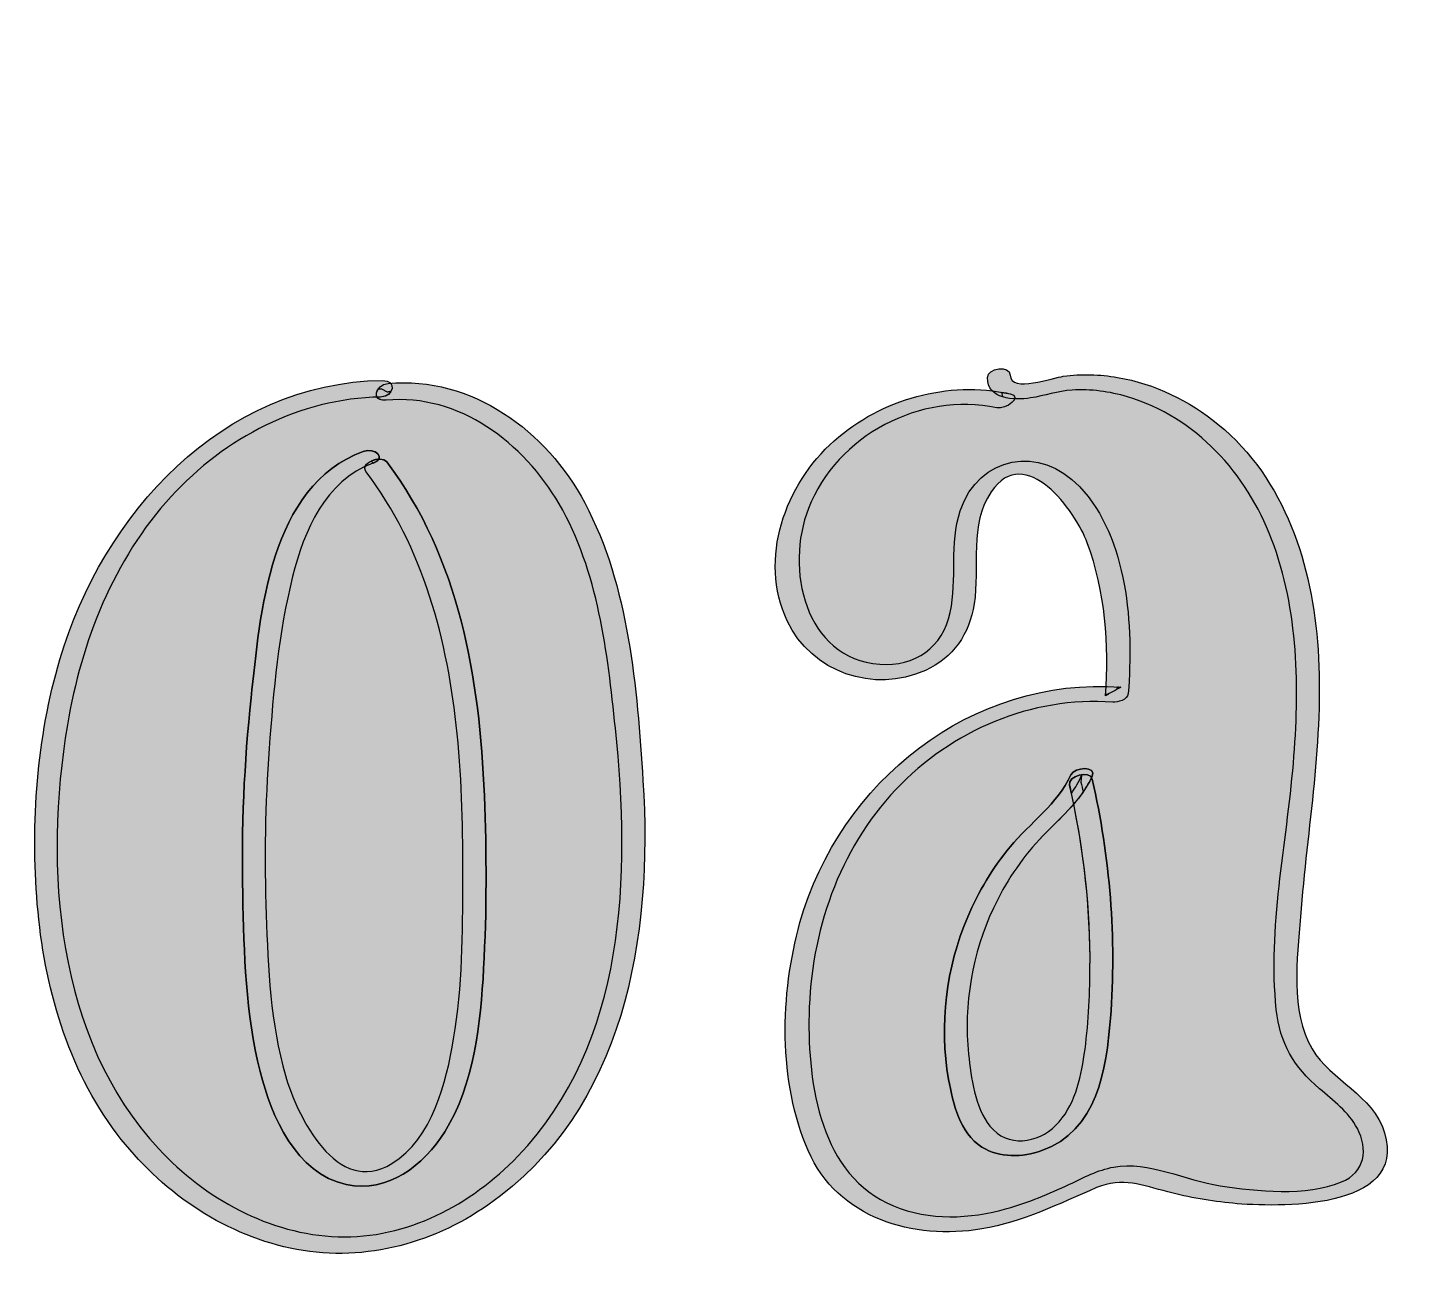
# Model space of a CAD drawing. Header units: millimetres. Extents: x -36 to 627, y -167 to 363.
# Drawn here: x 366.7 to 419.5, y 71 to 118.6 of the extents above; entities that cross this region are included whole.
import ezdxf

# ---------------------------------------------------------------- set-up
doc = ezdxf.new("R2010")
doc.units = ezdxf.units.MM
doc.header["$MEASUREMENT"] = 0
doc.layers.add('layer 1', color=7, linetype='Continuous')

msp = doc.modelspace()

# ---------------------------------------------------------------- hatches: boundary and pattern name
at = {"layer": 'layer 1', "true_color": 0x2b2a29}
h = msp.add_hatch(color=250, dxfattribs=at)
edge = h.paths.add_edge_path()
edge.add_spline(control_points=[(403.956, 104.6795), (401.5902, 105.1838), (399.094, 104.4985), (397.2826, 102.8972), (395.4192, 101.2503), (394.4013, 98.427), (395.5014, 96.0658), (396.4092, 94.1183), (398.7893, 93.3046), (400.7404, 94.1893), (401.7913, 94.6657), (402.4145, 95.5794), (402.5919, 96.7103), (402.8103, 98.1016), (402.3913, 99.7223), (403.2381, 100.9645), (404.5312, 102.861), (406.4325, 100.2407), (406.8829, 99.0294), (407.5604, 97.205), (407.7202, 95.1568), (407.5704, 93.2313), (407.7664, 93.3396), (407.9623, 93.4485), (408.1581, 93.5567), (402.5002, 93.9762), (397.488, 89.9723), (395.985, 84.627), (395.2268, 81.9333), (395.1553, 78.5886), (396.2938, 75.9819), (397.4194, 73.4058), (400.2794, 72.5721), (402.8837, 73.0146), (404.4449, 73.2804), (405.7982, 73.9616), (407.2368, 74.5782), (408.2114, 74.9954), (408.9725, 74.6658), (409.9311, 74.4167), (410.7407, 74.206), (411.5715, 74.0604), (412.4047, 73.984), (414.0415, 73.8342), (419.0496, 73.6828), (418.1555, 76.6618), (417.7234, 78.1022), (416.1333, 78.6146), (415.4067, 79.8425), (414.5634, 81.268), (414.8474, 83.2754), (414.9665, 84.8442), (415.2221, 88.2202), (415.8612, 91.5808), (415.6351, 94.9787), (415.4233, 98.1643), (414.393, 101.4355), (411.8478, 103.5214), (410.7512, 104.4204), (409.4346, 105.0642), (408.0333, 105.3034), (407.3539, 105.4193), (406.6562, 105.4401), (405.9727, 105.3453), (405.6212, 105.2968), (403.9596, 104.7057), (403.9584, 105.382), (403.9577, 105.7962), (403.0938, 105.6447), (403.0943, 105.3003), (403.0955, 104.4606), (404.0951, 104.4276), (404.7307, 104.524), (405.2626, 104.6044), (405.7608, 104.7879), (406.3035, 104.8216), (407.0137, 104.8654), (407.7249, 104.7684), (408.4067, 104.566), (411.0092, 103.7937), (412.926, 101.6539), (413.8728, 99.1691), (414.9031, 96.4659), (414.9338, 93.5141), (414.6978, 90.6678), (414.4438, 87.6041), (413.7248, 84.4109), (414.0516, 81.3308), (414.1858, 80.0621), (414.7184, 79.1461), (415.6831, 78.3288), (416.2185, 77.8756), (416.789, 77.4554), (417.124, 76.8233), (417.5424, 76.0339), (417.4157, 75.1588), (416.521, 74.7924), (415.177, 74.242), (413.3172, 74.4403), (411.9164, 74.6492), (410.6206, 74.8421), (409.2019, 75.6024), (407.8818, 75.3594), (407.2841, 75.2498), (406.7468, 74.9605), (406.2018, 74.7042), (405.4342, 74.3439), (404.6502, 74.0142), (403.8322, 73.7841), (402.4168, 73.3857), (400.9054, 73.3154), (399.5266, 73.8869), (396.7606, 75.0333), (396.2772, 78.4803), (396.3287, 81.139), (396.3897, 84.2547), (397.4524, 87.3906), (399.6195, 89.6747), (401.7363, 91.9046), (404.7602, 93.2158), (407.8469, 92.9869), (408.0297, 92.9738), (408.4162, 93.0721), (408.435, 93.313), (408.6328, 95.8575), (408.4399, 99.1998), (406.587, 101.1639), (405.1029, 102.7374), (402.7595, 102.3558), (402.06, 100.239), (401.6469, 98.9874), (401.9559, 97.6636), (401.6854, 96.3924), (401.4043, 95.0711), (400.3445, 94.3224), (399.0113, 94.4248), (396.1423, 94.645), (395.421, 98.0719), (396.305, 100.3319), (397.3915, 103.1096), (400.5491, 104.7636), (403.4495, 104.1453), (403.7802, 104.0748), (404.4631, 104.5713), (403.956, 104.6795)], knot_values=[0, 0, 0, 0, 0.0208333, 0.0208333, 0.0208333, 0.0416667, 0.0416667, 0.0416667, 0.0625, 0.0625, 0.0625, 0.0833333, 0.0833333, 0.0833333, 0.1041667, 0.1041667, 0.1041667, 0.125, 0.125, 0.125, 0.1458333, 0.1458333, 0.1458333, 0.1666667, 0.1666667, 0.1666667, 0.1875, 0.1875, 0.1875, 0.2083333, 0.2083333, 0.2083333, 0.2291667, 0.2291667, 0.2291667, 0.25, 0.25, 0.25, 0.2708333, 0.2708333, 0.2708333, 0.2916667, 0.2916667, 0.2916667, 0.3125, 0.3125, 0.3125, 0.3333333, 0.3333333, 0.3333333, 0.3541667, 0.3541667, 0.3541667, 0.375, 0.375, 0.375, 0.3958333, 0.3958333, 0.3958333, 0.4166667, 0.4166667, 0.4166667, 0.4375, 0.4375, 0.4375, 0.4583333, 0.4583333, 0.4583333, 0.4791667, 0.4791667, 0.4791667, 0.5, 0.5, 0.5, 0.5208333, 0.5208333, 0.5208333, 0.5416667, 0.5416667, 0.5416667, 0.5625, 0.5625, 0.5625, 0.5833333, 0.5833333, 0.5833333, 0.6041667, 0.6041667, 0.6041667, 0.625, 0.625, 0.625, 0.6458333, 0.6458333, 0.6458333, 0.6666667, 0.6666667, 0.6666667, 0.6875, 0.6875, 0.6875, 0.7083333, 0.7083333, 0.7083333, 0.7291667, 0.7291667, 0.7291667, 0.75, 0.75, 0.75, 0.7708333, 0.7708333, 0.7708333, 0.7916667, 0.7916667, 0.7916667, 0.8125, 0.8125, 0.8125, 0.8333333, 0.8333333, 0.8333333, 0.8541667, 0.8541667, 0.8541667, 0.875, 0.875, 0.875, 0.8958333, 0.8958333, 0.8958333, 0.9166667, 0.9166667, 0.9166667, 0.9375, 0.9375, 0.9375, 0.9583333, 0.9583333, 0.9583333, 0.9791667, 0.9791667, 0.9791667, 1, 1, 1, 1], degree=3, periodic=1)
h = msp.add_hatch(color=250, dxfattribs=at)
edge = h.paths.add_edge_path()
edge.add_spline(control_points=[(380.1472, 105.1898), (374.0609, 105.0992), (369.5368, 100.1214), (367.9135, 94.6049), (367.0342, 91.6164), (366.7999, 88.4203), (367.0578, 85.3229), (367.3147, 82.2411), (368.1923, 79.0971), (370.0883, 76.6057), (371.7037, 74.4836), (374.0258, 72.8444), (376.6527, 72.2811), (379.2791, 71.7176), (381.9633, 72.4), (384.148, 73.9185), (389.3562, 77.5384), (390.409, 84.1086), (390.0285, 90.0169), (389.8024, 93.5367), (389.5053, 97.3791), (387.8207, 100.5463), (386.376, 103.2624), (383.5421, 105.3691), (380.359, 105.0714), (379.8773, 105.0259), (379.7003, 104.3826), (380.2844, 104.4371), (383.0622, 104.6975), (385.5157, 102.8092), (386.8506, 100.5037), (388.3301, 97.9484), (388.6852, 94.8859), (388.9835, 92.0017), (389.5634, 86.4007), (389.4208, 80.0848), (385.2807, 75.7719), (383.5066, 73.9238), (381.0756, 72.629), (378.4647, 72.7154), (375.8604, 72.8018), (373.414, 74.1717), (371.6629, 76.0483), (367.7585, 80.2332), (367.2887, 86.7444), (368.2, 92.1342), (368.7331, 95.2895), (369.9444, 98.4028), (372.134, 100.7847), (374.1845, 103.015), (377.0113, 104.5104), (380.0725, 104.5561), (380.5637, 104.5631), (380.7301, 105.1987), (380.1472, 105.1898)], knot_values=[0, 0, 0, 0, 0.0555556, 0.0555556, 0.0555556, 0.1111111, 0.1111111, 0.1111111, 0.1666667, 0.1666667, 0.1666667, 0.2222222, 0.2222222, 0.2222222, 0.2777778, 0.2777778, 0.2777778, 0.3333333, 0.3333333, 0.3333333, 0.3888889, 0.3888889, 0.3888889, 0.4444444, 0.4444444, 0.4444444, 0.5, 0.5, 0.5, 0.5555556, 0.5555556, 0.5555556, 0.6111111, 0.6111111, 0.6111111, 0.6666667, 0.6666667, 0.6666667, 0.7222222, 0.7222222, 0.7222222, 0.7777778, 0.7777778, 0.7777778, 0.8333333, 0.8333333, 0.8333333, 0.8888889, 0.8888889, 0.8888889, 0.9444444, 0.9444444, 0.9444444, 1, 1, 1, 1], degree=3, periodic=1)
h = msp.add_hatch(color=250, dxfattribs=at)
edge = h.paths.add_edge_path()
edge.add_spline(control_points=[(380.1099, 104.8728), (380.1099, 104.8728), (379.9933, 104.8714), (379.9933, 104.8714), (379.8444, 104.6716), (379.897, 104.4011), (380.2844, 104.4371), (383.0622, 104.6975), (385.5157, 102.8092), (386.8506, 100.5037), (388.3301, 97.9484), (388.6852, 94.8859), (388.9835, 92.0017), (389.5634, 86.4007), (389.4208, 80.0848), (385.2807, 75.7719), (383.5066, 73.9238), (381.0756, 72.629), (378.4647, 72.7154), (375.8604, 72.8018), (373.414, 74.1717), (371.6629, 76.0483), (367.7585, 80.2332), (367.2887, 86.7444), (368.2, 92.1342), (368.7331, 95.2895), (369.9444, 98.4028), (372.134, 100.7847), (374.1845, 103.015), (377.0113, 104.5104), (380.0725, 104.5561), (380.2606, 104.5587), (380.4008, 104.6539), (380.4699, 104.7693), (380.4204, 104.7649), (380.3713, 104.7602), (380.3218, 104.7545), (380.3218, 104.7545), (380.1099, 104.8728), (380.1099, 104.8728)], knot_values=[0, 0, 0, 0, 0.0769231, 0.0769231, 0.0769231, 0.1538462, 0.1538462, 0.1538462, 0.2307692, 0.2307692, 0.2307692, 0.3076923, 0.3076923, 0.3076923, 0.3846154, 0.3846154, 0.3846154, 0.4615385, 0.4615385, 0.4615385, 0.5384615, 0.5384615, 0.5384615, 0.6153846, 0.6153846, 0.6153846, 0.6923077, 0.6923077, 0.6923077, 0.7692308, 0.7692308, 0.7692308, 0.8461538, 0.8461538, 0.8461538, 0.9230769, 0.9230769, 0.9230769, 1, 1, 1, 1], degree=3, periodic=1)
h = msp.add_hatch(color=250, dxfattribs=at)
edge = h.paths.add_edge_path()
edge.add_spline(control_points=[(403.6405, 104.7394), (403.6405, 104.7394), (403.6744, 104.5611), (403.6744, 104.5611), (404.004, 104.4599), (404.4128, 104.4757), (404.7307, 104.524), (405.2626, 104.6044), (405.7608, 104.7879), (406.3035, 104.8216), (407.0137, 104.8654), (407.7249, 104.7684), (408.4067, 104.566), (411.0092, 103.7937), (412.926, 101.6539), (413.8728, 99.1691), (414.9031, 96.4659), (414.9338, 93.5141), (414.6978, 90.6678), (414.4438, 87.6041), (413.7248, 84.4109), (414.0516, 81.3308), (414.1858, 80.0621), (414.7184, 79.1461), (415.6831, 78.3288), (416.2185, 77.8756), (416.789, 77.4554), (417.124, 76.8233), (417.5424, 76.0339), (417.4157, 75.1588), (416.521, 74.7924), (415.177, 74.242), (413.3172, 74.4403), (411.9164, 74.6492), (410.6206, 74.8421), (409.2019, 75.6024), (407.8818, 75.3594), (407.2841, 75.2498), (406.7468, 74.9605), (406.2018, 74.7042), (405.4342, 74.3439), (404.6502, 74.0142), (403.8322, 73.7841), (402.4168, 73.3857), (400.9054, 73.3154), (399.5266, 73.8869), (396.7606, 75.0333), (396.2772, 78.4803), (396.3287, 81.139), (396.3897, 84.2547), (397.4524, 87.3906), (399.6195, 89.6747), (401.7363, 91.9046), (404.7602, 93.2158), (407.8469, 92.9869), (408.0297, 92.9738), (408.4162, 93.0721), (408.435, 93.313), (408.6328, 95.8575), (408.4399, 99.1998), (406.587, 101.1639), (405.1029, 102.7374), (402.7595, 102.3558), (402.06, 100.239), (401.6469, 98.9874), (401.9559, 97.6636), (401.6854, 96.3924), (401.4043, 95.0711), (400.3445, 94.3224), (399.0113, 94.4248), (396.1423, 94.645), (395.421, 98.0719), (396.305, 100.3319), (397.3915, 103.1096), (400.5491, 104.7636), (403.4495, 104.1453), (403.7802, 104.0748), (404.4631, 104.5713), (403.956, 104.6795), (403.851, 104.7018), (403.7459, 104.7218), (403.6405, 104.7394)], knot_values=[0, 0, 0, 0, 0.037037, 0.037037, 0.037037, 0.0740741, 0.0740741, 0.0740741, 0.1111111, 0.1111111, 0.1111111, 0.1481481, 0.1481481, 0.1481481, 0.1851852, 0.1851852, 0.1851852, 0.2222222, 0.2222222, 0.2222222, 0.2592593, 0.2592593, 0.2592593, 0.2962963, 0.2962963, 0.2962963, 0.3333333, 0.3333333, 0.3333333, 0.3703704, 0.3703704, 0.3703704, 0.4074074, 0.4074074, 0.4074074, 0.4444444, 0.4444444, 0.4444444, 0.4814815, 0.4814815, 0.4814815, 0.5185185, 0.5185185, 0.5185185, 0.5555556, 0.5555556, 0.5555556, 0.5925926, 0.5925926, 0.5925926, 0.6296296, 0.6296296, 0.6296296, 0.6666667, 0.6666667, 0.6666667, 0.7037037, 0.7037037, 0.7037037, 0.7407407, 0.7407407, 0.7407407, 0.7777778, 0.7777778, 0.7777778, 0.8148148, 0.8148148, 0.8148148, 0.8518519, 0.8518519, 0.8518519, 0.8888889, 0.8888889, 0.8888889, 0.9259259, 0.9259259, 0.9259259, 0.962963, 0.962963, 0.962963, 1, 1, 1, 1], degree=3, periodic=1)
h = msp.add_hatch(color=250, dxfattribs=at)
edge = h.paths.add_edge_path()
edge.add_spline(control_points=[(379.4217, 102.4936), (375.8485, 101.1805), (375.5125, 96.3404), (375.1675, 93.1521), (374.9006, 90.6797), (374.7934, 88.19), (374.8484, 85.704), (374.8976, 83.4737), (374.9586, 81.1516), (375.5083, 78.9792), (375.9356, 77.2915), (376.8718, 75.099), (378.7772, 74.6971), (380.3548, 74.3652), (381.7136, 75.4198), (382.5083, 76.6908), (383.6327, 78.4903), (383.8706, 80.8208), (383.9853, 82.8901), (384.1054, 85.0619), (384.1019, 87.258), (384.0143, 89.431), (383.8345, 93.8853), (383.0693, 98.4602), (380.3094, 102.0954), (380.0975, 102.374), (379.2749, 102.057), (379.52, 101.7344), (381.7053, 98.8554), (382.6273, 95.3309), (382.9824, 91.7838), (383.1669, 89.9435), (383.206, 88.0919), (383.1989, 86.2432), (383.1907, 84.2364), (383.1847, 82.2084), (382.848, 80.2243), (382.5657, 78.5615), (382.0556, 76.4501), (380.507, 75.4919), (378.4162, 74.1994), (376.9144, 77.2926), (376.4663, 78.8342), (375.8983, 80.7906), (375.8131, 82.902), (375.738, 84.9259), (375.6598, 87.0284), (375.6982, 89.1351), (375.851, 91.2336), (376.0089, 93.4029), (376.2125, 95.6327), (376.7392, 97.7483), (377.1742, 99.4945), (377.9742, 101.3823), (379.7857, 102.0481), (380.3407, 102.2516), (379.8454, 102.6493), (379.4217, 102.4936)], knot_values=[0, 0, 0, 0, 0.0526316, 0.0526316, 0.0526316, 0.1052632, 0.1052632, 0.1052632, 0.1578947, 0.1578947, 0.1578947, 0.2105263, 0.2105263, 0.2105263, 0.2631579, 0.2631579, 0.2631579, 0.3157895, 0.3157895, 0.3157895, 0.3684211, 0.3684211, 0.3684211, 0.4210526, 0.4210526, 0.4210526, 0.4736842, 0.4736842, 0.4736842, 0.5263158, 0.5263158, 0.5263158, 0.5789474, 0.5789474, 0.5789474, 0.6315789, 0.6315789, 0.6315789, 0.6842105, 0.6842105, 0.6842105, 0.7368421, 0.7368421, 0.7368421, 0.7894737, 0.7894737, 0.7894737, 0.8421053, 0.8421053, 0.8421053, 0.8947368, 0.8947368, 0.8947368, 0.9473684, 0.9473684, 0.9473684, 1, 1, 1, 1], degree=3, periodic=1)
h = msp.add_hatch(color=250, dxfattribs=at)
edge = h.paths.add_edge_path()
edge.add_spline(control_points=[(379.7952, 102.0518), (379.7952, 102.0518), (379.7248, 102.1323), (379.7248, 102.1323), (379.9288, 102.2244), (380.2002, 102.239), (380.3094, 102.0954), (383.0693, 98.4602), (383.8345, 93.8853), (384.0143, 89.431), (384.1019, 87.258), (384.1054, 85.0619), (383.9853, 82.8901), (383.8706, 80.8208), (383.6327, 78.4903), (382.5083, 76.6908), (381.7136, 75.4198), (380.3548, 74.3652), (378.7772, 74.6971), (376.8718, 75.099), (375.9356, 77.2915), (375.5083, 78.9792), (374.9586, 81.1516), (374.8976, 83.4737), (374.8484, 85.704), (374.7934, 88.19), (374.9006, 90.6797), (375.1675, 93.1521), (375.5125, 96.3404), (375.8485, 101.1805), (379.4217, 102.4936), (379.8429, 102.6483), (380.3347, 102.2563), (379.7952, 102.0518)], knot_values=[0, 0, 0, 0, 0.0909091, 0.0909091, 0.0909091, 0.1818182, 0.1818182, 0.1818182, 0.2727273, 0.2727273, 0.2727273, 0.3636364, 0.3636364, 0.3636364, 0.4545455, 0.4545455, 0.4545455, 0.5454545, 0.5454545, 0.5454545, 0.6363636, 0.6363636, 0.6363636, 0.7272727, 0.7272727, 0.7272727, 0.8181818, 0.8181818, 0.8181818, 0.9090909, 0.9090909, 0.9090909, 1, 1, 1, 1], degree=3, periodic=1)
at = {"layer": 'layer 1', "true_color": 0xfefefe}
h = msp.add_hatch(color=7, dxfattribs=at)
edge = h.paths.add_edge_path()
edge.add_spline(control_points=[(379.7952, 102.0518), (379.7952, 102.0518), (379.7248, 102.1323), (379.7248, 102.1323), (379.5332, 102.0458), (379.4012, 101.8908), (379.52, 101.7344), (381.7053, 98.8554), (382.6273, 95.3309), (382.9824, 91.7838), (383.1669, 89.9435), (383.206, 88.0919), (383.1989, 86.2432), (383.1907, 84.2364), (383.1847, 82.2084), (382.848, 80.2243), (382.5657, 78.5615), (382.0556, 76.4501), (380.507, 75.4919), (378.4162, 74.1994), (376.9144, 77.2926), (376.4663, 78.8342), (375.8983, 80.7906), (375.8131, 82.902), (375.738, 84.9259), (375.6598, 87.0284), (375.6982, 89.1351), (375.851, 91.2336), (376.0089, 93.4029), (376.2125, 95.6327), (376.7392, 97.7483), (377.1742, 99.4945), (377.9742, 101.3823), (379.7857, 102.0481), (379.7857, 102.0481), (379.7952, 102.0518), (379.7952, 102.0518)], knot_values=[0, 0, 0, 0, 0.0833333, 0.0833333, 0.0833333, 0.1666667, 0.1666667, 0.1666667, 0.25, 0.25, 0.25, 0.3333333, 0.3333333, 0.3333333, 0.4166667, 0.4166667, 0.4166667, 0.5, 0.5, 0.5, 0.5833333, 0.5833333, 0.5833333, 0.6666667, 0.6666667, 0.6666667, 0.75, 0.75, 0.75, 0.8333333, 0.8333333, 0.8333333, 0.9166667, 0.9166667, 0.9166667, 1, 1, 1, 1], degree=3, periodic=1)
at = {"layer": 'layer 1', "true_color": 0x2b2a29}
h = msp.add_hatch(color=250, dxfattribs=at)
edge = h.paths.add_edge_path()
edge.add_spline(control_points=[(408.0249, 93.5649), (408.0249, 93.5649), (408.019, 93.4797), (408.019, 93.4797), (408.019, 93.4797), (408.1581, 93.5567), (408.1581, 93.5567), (408.1136, 93.56), (408.0692, 93.5622), (408.0249, 93.5649)], knot_values=[0, 0, 0, 0, 0.3333333, 0.3333333, 0.3333333, 0.6666667, 0.6666667, 0.6666667, 1, 1, 1, 1], degree=3, periodic=1)
h = msp.add_hatch(color=250, dxfattribs=at)
edge = h.paths.add_edge_path()
edge.add_spline(control_points=[(407.6832, 93.2937), (407.6832, 93.2937), (407.5756, 93.2985), (407.5756, 93.2985), (407.5756, 93.2985), (407.5704, 93.2313), (407.5704, 93.2313), (407.5704, 93.2313), (407.6832, 93.2937), (407.6832, 93.2937)], knot_values=[0, 0, 0, 0, 0.3333333, 0.3333333, 0.3333333, 0.6666667, 0.6666667, 0.6666667, 1, 1, 1, 1], degree=3, periodic=1)
h = msp.add_hatch(color=250, dxfattribs=at)
edge = h.paths.add_edge_path()
edge.add_spline(control_points=[(406.6628, 90.2038), (406.5631, 89.9616), (406.4318, 89.7388), (406.2798, 89.529), (406.2568, 89.634), (406.2332, 89.7388), (406.2092, 89.8437), (406.1293, 90.1922), (406.9885, 90.413), (407.0667, 90.0733), (407.7484, 87.102), (407.9935, 84.0414), (407.7608, 81.0003), (407.6117, 79.0516), (407.2537, 76.7302), (405.1529, 75.9846), (404.4262, 75.7266), (403.554, 75.6922), (402.8818, 76.1183), (402.0367, 76.6544), (401.7869, 77.7657), (401.6225, 78.6841), (401.2515, 80.7583), (401.5289, 82.9146), (402.3462, 84.8509), (402.7491, 85.8072), (403.2918, 86.6984), (403.9522, 87.4986), (404.7121, 88.4187), (405.7529, 89.1224), (406.259, 90.2301), (406.3934, 90.5242), (407.2526, 90.5846), (407.0667, 90.1775), (406.9692, 89.9641), (406.8533, 89.7662), (406.724, 89.5793), (406.696, 89.7059), (406.6675, 89.8324), (406.638, 89.9587), (406.638, 89.9587), (406.6628, 90.2038), (406.6628, 90.2038)], knot_values=[0, 0, 0, 0, 0.0714286, 0.0714286, 0.0714286, 0.1428571, 0.1428571, 0.1428571, 0.2142857, 0.2142857, 0.2142857, 0.2857143, 0.2857143, 0.2857143, 0.3571429, 0.3571429, 0.3571429, 0.4285714, 0.4285714, 0.4285714, 0.5, 0.5, 0.5, 0.5714286, 0.5714286, 0.5714286, 0.6428571, 0.6428571, 0.6428571, 0.7142857, 0.7142857, 0.7142857, 0.7857143, 0.7857143, 0.7857143, 0.8571429, 0.8571429, 0.8571429, 0.9285714, 0.9285714, 0.9285714, 1, 1, 1, 1], degree=3, periodic=1)
h = msp.add_hatch(color=250, dxfattribs=at)
edge = h.paths.add_edge_path()
edge.add_spline(control_points=[(406.259, 90.2301), (405.7529, 89.1224), (404.7121, 88.4187), (403.9522, 87.4986), (403.2918, 86.6984), (402.7491, 85.8072), (402.3462, 84.8509), (401.5289, 82.9146), (401.2515, 80.7583), (401.6225, 78.6841), (401.7869, 77.7657), (402.0367, 76.6544), (402.8818, 76.1183), (403.554, 75.6922), (404.4262, 75.7266), (405.1529, 75.9846), (407.2537, 76.7302), (407.6117, 79.0516), (407.7608, 81.0003), (407.9935, 84.0414), (407.7484, 87.102), (407.0667, 90.0733), (406.9885, 90.413), (406.1293, 90.1922), (406.2092, 89.8437), (406.7336, 87.5595), (407.0063, 85.2243), (406.9838, 82.8792), (406.9733, 81.7963), (406.9199, 80.7016), (406.768, 79.628), (406.6341, 78.6836), (406.3897, 77.6426), (405.6939, 76.9432), (405.0009, 76.2473), (403.8494, 76.0916), (403.1906, 76.9088), (402.6173, 77.6208), (402.471, 78.7529), (402.3782, 79.6357), (402.18, 81.517), (402.5213, 83.468), (403.3231, 85.1793), (403.7677, 86.1279), (404.3494, 87.0133), (405.0653, 87.7791), (405.7838, 88.5477), (406.62, 89.1992), (407.0667, 90.1775), (407.2526, 90.5846), (406.3934, 90.5242), (406.259, 90.2301)], knot_values=[0, 0, 0, 0, 0.0588235, 0.0588235, 0.0588235, 0.1176471, 0.1176471, 0.1176471, 0.1764706, 0.1764706, 0.1764706, 0.2352941, 0.2352941, 0.2352941, 0.2941176, 0.2941176, 0.2941176, 0.3529412, 0.3529412, 0.3529412, 0.4117647, 0.4117647, 0.4117647, 0.4705882, 0.4705882, 0.4705882, 0.5294118, 0.5294118, 0.5294118, 0.5882353, 0.5882353, 0.5882353, 0.6470588, 0.6470588, 0.6470588, 0.7058824, 0.7058824, 0.7058824, 0.7647059, 0.7647059, 0.7647059, 0.8235294, 0.8235294, 0.8235294, 0.8823529, 0.8823529, 0.8823529, 0.9411765, 0.9411765, 0.9411765, 1, 1, 1, 1], degree=3, periodic=1)
at = {"layer": 'layer 1', "true_color": 0xfefefe}
h = msp.add_hatch(color=7, dxfattribs=at)
edge = h.paths.add_edge_path()
edge.add_spline(control_points=[(406.6628, 90.2038), (406.5631, 89.9616), (406.4318, 89.7388), (406.2798, 89.529), (406.7579, 87.3453), (407.0053, 85.1168), (406.9838, 82.8792), (406.9733, 81.7963), (406.9199, 80.7016), (406.768, 79.628), (406.6341, 78.6836), (406.3897, 77.6426), (405.6939, 76.9432), (405.0009, 76.2473), (403.8494, 76.0916), (403.1906, 76.9088), (402.6173, 77.6208), (402.471, 78.7529), (402.3782, 79.6357), (402.18, 81.517), (402.5213, 83.468), (403.3231, 85.1793), (403.7677, 86.1279), (404.3494, 87.0133), (405.0653, 87.7791), (405.6271, 88.3799), (406.2607, 88.9093), (406.724, 89.5793), (406.696, 89.7059), (406.6675, 89.8324), (406.638, 89.9587), (406.638, 89.9587), (406.6628, 90.2038), (406.6628, 90.2038)], knot_values=[0, 0, 0, 0, 0.0909091, 0.0909091, 0.0909091, 0.1818182, 0.1818182, 0.1818182, 0.2727273, 0.2727273, 0.2727273, 0.3636364, 0.3636364, 0.3636364, 0.4545455, 0.4545455, 0.4545455, 0.5454545, 0.5454545, 0.5454545, 0.6363636, 0.6363636, 0.6363636, 0.7272727, 0.7272727, 0.7272727, 0.8181818, 0.8181818, 0.8181818, 0.9090909, 0.9090909, 0.9090909, 1, 1, 1, 1], degree=3, periodic=1)

# ---------------------------------------------------------------- linework, layer by layer
at = {"layer": 'layer 1', "color": 250, "lineweight": 25}
msp.add_open_spline([(524.7262, 31.4324), (524.7262, 31.4324), (527.7263, 31.4324), (527.7263, 31.4324), (527.7263, 31.4324), (527.7262, 53.5324), (527.7262, 53.5324), (527.7262, 53.5324), (524.7262, 53.5324), (524.7262, 53.5324), (524.7262, 53.5324), (524.7262, 73.5324), (524.7262, 73.5324), (524.7262, 73.5324), (527.7262, 73.5324), (527.7262, 73.5324), (527.7262, 73.5324), (527.7262, 95.5324), (527.7262, 95.5324), (527.7262, 95.5324), (524.7261, 95.5324), (524.7261, 95.5324), (524.7261, 95.5324), (524.7261, 111.5324), (524.7261, 111.5324), (524.7261, 111.5324), (527.7262, 111.5324), (527.7262, 111.5324), (527.7262, 111.5324), (527.7262, 116.5324), (527.7262, 116.5324), (527.7262, 138.5324), (509.7262, 156.5324), (487.7262, 156.5324), (487.7262, 156.5324), (474.726, 156.5323), (474.726, 156.5323), (474.726, 156.5323), (474.726, 153.5321), (474.726, 153.5321), (474.726, 153.5321), (454.7259, 153.5321), (454.7259, 153.5321), (454.7259, 153.5321), (454.7259, 156.5323), (454.7259, 156.5323), (454.7259, 156.5323), (434.7258, 156.5324), (434.7258, 156.5324), (434.7258, 156.5324), (434.7258, 153.5323), (434.7258, 153.5323), (434.7258, 153.5323), (414.7257, 153.5323), (414.7257, 153.5323), (414.7257, 153.5323), (414.7257, 156.5324), (414.7257, 156.5324), (414.7257, 156.5324), (390.7267, 156.5324), (390.7267, 156.5324), (390.7267, 156.5324), (390.7267, 153.5323), (390.7267, 153.5323), (390.7267, 153.5323), (370.7266, 153.5323), (370.7266, 153.5323), (370.7266, 153.5323), (370.7266, 156.5324), (370.7266, 156.5324), (370.7266, 156.5324), (350.7265, 156.5323), (350.7265, 156.5323), (350.7265, 156.5323), (350.7265, 153.5321), (350.7265, 153.5321), (350.7265, 153.5321), (330.7264, 153.5321), (330.7264, 153.5321), (330.7264, 153.5321), (330.7264, 156.5323), (330.7264, 156.5323), (330.7264, 156.5323), (317.7262, 156.5324), (317.7262, 156.5324), (295.7262, 156.5324), (277.7262, 138.5324), (277.7262, 116.5324), (277.7262, 116.5324), (277.726, 111.5324), (277.726, 111.5324), (277.726, 111.5324), (280.726, 111.5324), (280.726, 111.5324), (280.726, 111.5324), (280.726, 95.5324), (280.726, 95.5324), (280.726, 95.5324), (277.726, 95.5324), (277.726, 95.5324), (277.726, 95.5324), (277.7261, 73.5326), (277.7261, 73.5326), (277.7261, 73.5326), (280.7262, 73.5326), (280.7262, 73.5326), (280.7262, 73.5326), (280.7262, 53.5325), (280.7262, 53.5325), (280.7262, 53.5325), (277.7261, 53.5325), (277.7261, 53.5325), (277.7261, 53.5325), (277.977, 31.5494), (277.977, 31.5494), (277.977, 31.5494), (280.6398, 31.5634), (280.6398, 31.5634)], degree=3, knots=[0, 0, 0, 0, 0.025641, 0.025641, 0.025641, 0.0512821, 0.0512821, 0.0512821, 0.0769231, 0.0769231, 0.0769231, 0.1025641, 0.1025641, 0.1025641, 0.1282051, 0.1282051, 0.1282051, 0.1538462, 0.1538462, 0.1538462, 0.1794872, 0.1794872, 0.1794872, 0.2051282, 0.2051282, 0.2051282, 0.2307692, 0.2307692, 0.2307692, 0.2564103, 0.2564103, 0.2564103, 0.2820513, 0.2820513, 0.2820513, 0.3076923, 0.3076923, 0.3076923, 0.3333333, 0.3333333, 0.3333333, 0.3589744, 0.3589744, 0.3589744, 0.3846154, 0.3846154, 0.3846154, 0.4102564, 0.4102564, 0.4102564, 0.4358974, 0.4358974, 0.4358974, 0.4615385, 0.4615385, 0.4615385, 0.4871795, 0.4871795, 0.4871795, 0.5128205, 0.5128205, 0.5128205, 0.5384615, 0.5384615, 0.5384615, 0.5641026, 0.5641026, 0.5641026, 0.5897436, 0.5897436, 0.5897436, 0.6153846, 0.6153846, 0.6153846, 0.6410256, 0.6410256, 0.6410256, 0.6666667, 0.6666667, 0.6666667, 0.6923077, 0.6923077, 0.6923077, 0.7179487, 0.7179487, 0.7179487, 0.7435897, 0.7435897, 0.7435897, 0.7692308, 0.7692308, 0.7692308, 0.7948718, 0.7948718, 0.7948718, 0.8205128, 0.8205128, 0.8205128, 0.8461538, 0.8461538, 0.8461538, 0.8717949, 0.8717949, 0.8717949, 0.8974359, 0.8974359, 0.8974359, 0.9230769, 0.9230769, 0.9230769, 0.9487179, 0.9487179, 0.9487179, 0.974359, 0.974359, 0.974359, 1, 1, 1, 1], dxfattribs=at)
at = {"layer": 'layer 1', "color": 250}
for points, knots in [([(403.956, 104.6795), (401.5902, 105.1838), (399.094, 104.4985), (397.2826, 102.8972), (395.4192, 101.2503), (394.4013, 98.427), (395.5014, 96.0658), (396.4092, 94.1183), (398.7893, 93.3046), (400.7404, 94.1893), (401.7913, 94.6657), (402.4145, 95.5794), (402.5919, 96.7103), (402.8103, 98.1016), (402.3913, 99.7223), (403.2381, 100.9645), (404.5312, 102.861), (406.4325, 100.2407), (406.8829, 99.0294), (407.5604, 97.205), (407.7202, 95.1568), (407.5704, 93.2313), (407.7664, 93.3396), (407.9623, 93.4485), (408.1581, 93.5567), (402.5002, 93.9762), (397.488, 89.9723), (395.985, 84.627), (395.2268, 81.9333), (395.1553, 78.5886), (396.2938, 75.9819), (397.4194, 73.4058), (400.2794, 72.5721), (402.8837, 73.0146), (404.4449, 73.2804), (405.7982, 73.9616), (407.2368, 74.5782), (408.2114, 74.9954), (408.9725, 74.6658), (409.9311, 74.4167), (410.7407, 74.206), (411.5715, 74.0604), (412.4047, 73.984), (414.0415, 73.8342), (419.0496, 73.6828), (418.1555, 76.6618), (417.7234, 78.1022), (416.1333, 78.6146), (415.4067, 79.8425), (414.5634, 81.268), (414.8474, 83.2754), (414.9665, 84.8442), (415.2221, 88.2202), (415.8612, 91.5808), (415.6351, 94.9787), (415.4233, 98.1643), (414.393, 101.4355), (411.8478, 103.5214), (410.7512, 104.4204), (409.4346, 105.0642), (408.0333, 105.3034), (407.3539, 105.4193), (406.6562, 105.4401), (405.9727, 105.3453), (405.6212, 105.2968), (403.9596, 104.7057), (403.9584, 105.382), (403.9577, 105.7962), (403.0938, 105.6447), (403.0943, 105.3003), (403.0955, 104.4606), (404.0951, 104.4276), (404.7307, 104.524), (405.2626, 104.6044), (405.7608, 104.7879), (406.3035, 104.8216), (407.0137, 104.8654), (407.7249, 104.7684), (408.4067, 104.566), (411.0092, 103.7937), (412.926, 101.6539), (413.8728, 99.1691), (414.9031, 96.4659), (414.9338, 93.5141), (414.6978, 90.6678), (414.4438, 87.6041), (413.7248, 84.4109), (414.0516, 81.3308), (414.1858, 80.0621), (414.7184, 79.1461), (415.6831, 78.3288), (416.2185, 77.8756), (416.789, 77.4554), (417.124, 76.8233), (417.5424, 76.0339), (417.4157, 75.1588), (416.521, 74.7924), (415.177, 74.242), (413.3172, 74.4403), (411.9164, 74.6492), (410.6206, 74.8421), (409.2019, 75.6024), (407.8818, 75.3594), (407.2841, 75.2498), (406.7468, 74.9605), (406.2018, 74.7042), (405.4342, 74.3439), (404.6502, 74.0142), (403.8322, 73.7841), (402.4168, 73.3857), (400.9054, 73.3154), (399.5266, 73.8869), (396.7606, 75.0333), (396.2772, 78.4803), (396.3287, 81.139), (396.3897, 84.2547), (397.4524, 87.3906), (399.6195, 89.6747), (401.7363, 91.9046), (404.7602, 93.2158), (407.8469, 92.9869), (408.0297, 92.9738), (408.4162, 93.0721), (408.435, 93.313), (408.6328, 95.8575), (408.4399, 99.1998), (406.587, 101.1639), (405.1029, 102.7374), (402.7595, 102.3558), (402.06, 100.239), (401.6469, 98.9874), (401.9559, 97.6636), (401.6854, 96.3924), (401.4043, 95.0711), (400.3445, 94.3224), (399.0113, 94.4248), (396.1423, 94.645), (395.421, 98.0719), (396.305, 100.3319), (397.3915, 103.1096), (400.5491, 104.7636), (403.4495, 104.1453), (403.7802, 104.0748), (404.4631, 104.5713), (403.956, 104.6795)], [0, 0, 0, 0, 0.0208333, 0.0208333, 0.0208333, 0.0416667, 0.0416667, 0.0416667, 0.0625, 0.0625, 0.0625, 0.0833333, 0.0833333, 0.0833333, 0.1041667, 0.1041667, 0.1041667, 0.125, 0.125, 0.125, 0.1458333, 0.1458333, 0.1458333, 0.1666667, 0.1666667, 0.1666667, 0.1875, 0.1875, 0.1875, 0.2083333, 0.2083333, 0.2083333, 0.2291667, 0.2291667, 0.2291667, 0.25, 0.25, 0.25, 0.2708333, 0.2708333, 0.2708333, 0.2916667, 0.2916667, 0.2916667, 0.3125, 0.3125, 0.3125, 0.3333333, 0.3333333, 0.3333333, 0.3541667, 0.3541667, 0.3541667, 0.375, 0.375, 0.375, 0.3958333, 0.3958333, 0.3958333, 0.4166667, 0.4166667, 0.4166667, 0.4375, 0.4375, 0.4375, 0.4583333, 0.4583333, 0.4583333, 0.4791667, 0.4791667, 0.4791667, 0.5, 0.5, 0.5, 0.5208333, 0.5208333, 0.5208333, 0.5416667, 0.5416667, 0.5416667, 0.5625, 0.5625, 0.5625, 0.5833333, 0.5833333, 0.5833333, 0.6041667, 0.6041667, 0.6041667, 0.625, 0.625, 0.625, 0.6458333, 0.6458333, 0.6458333, 0.6666667, 0.6666667, 0.6666667, 0.6875, 0.6875, 0.6875, 0.7083333, 0.7083333, 0.7083333, 0.7291667, 0.7291667, 0.7291667, 0.75, 0.75, 0.75, 0.7708333, 0.7708333, 0.7708333, 0.7916667, 0.7916667, 0.7916667, 0.8125, 0.8125, 0.8125, 0.8333333, 0.8333333, 0.8333333, 0.8541667, 0.8541667, 0.8541667, 0.875, 0.875, 0.875, 0.8958333, 0.8958333, 0.8958333, 0.9166667, 0.9166667, 0.9166667, 0.9375, 0.9375, 0.9375, 0.9583333, 0.9583333, 0.9583333, 0.9791667, 0.9791667, 0.9791667, 1, 1, 1, 1]), ([(380.1472, 105.1898), (374.0609, 105.0992), (369.5368, 100.1214), (367.9135, 94.6049), (367.0342, 91.6164), (366.7999, 88.4203), (367.0578, 85.3229), (367.3147, 82.2411), (368.1923, 79.0971), (370.0883, 76.6057), (371.7037, 74.4836), (374.0258, 72.8444), (376.6527, 72.2811), (379.2791, 71.7176), (381.9633, 72.4), (384.148, 73.9185), (389.3562, 77.5384), (390.409, 84.1086), (390.0285, 90.0169), (389.8024, 93.5367), (389.5053, 97.3791), (387.8207, 100.5463), (386.376, 103.2624), (383.5421, 105.3691), (380.359, 105.0714), (379.8773, 105.0259), (379.7003, 104.3826), (380.2844, 104.4371), (383.0622, 104.6975), (385.5157, 102.8092), (386.8506, 100.5037), (388.3301, 97.9484), (388.6852, 94.8859), (388.9835, 92.0017), (389.5634, 86.4007), (389.4208, 80.0848), (385.2807, 75.7719), (383.5066, 73.9238), (381.0756, 72.629), (378.4647, 72.7154), (375.8604, 72.8018), (373.414, 74.1717), (371.6629, 76.0483), (367.7585, 80.2332), (367.2887, 86.7444), (368.2, 92.1342), (368.7331, 95.2895), (369.9444, 98.4028), (372.134, 100.7847), (374.1845, 103.015), (377.0113, 104.5104), (380.0725, 104.5561), (380.5637, 104.5631), (380.7301, 105.1987), (380.1472, 105.1898)], [0, 0, 0, 0, 0.0555556, 0.0555556, 0.0555556, 0.1111111, 0.1111111, 0.1111111, 0.1666667, 0.1666667, 0.1666667, 0.2222222, 0.2222222, 0.2222222, 0.2777778, 0.2777778, 0.2777778, 0.3333333, 0.3333333, 0.3333333, 0.3888889, 0.3888889, 0.3888889, 0.4444444, 0.4444444, 0.4444444, 0.5, 0.5, 0.5, 0.5555556, 0.5555556, 0.5555556, 0.6111111, 0.6111111, 0.6111111, 0.6666667, 0.6666667, 0.6666667, 0.7222222, 0.7222222, 0.7222222, 0.7777778, 0.7777778, 0.7777778, 0.8333333, 0.8333333, 0.8333333, 0.8888889, 0.8888889, 0.8888889, 0.9444444, 0.9444444, 0.9444444, 1, 1, 1, 1]), ([(380.1099, 104.8728), (380.1099, 104.8728), (379.9933, 104.8714), (379.9933, 104.8714), (379.8444, 104.6716), (379.897, 104.4011), (380.2844, 104.4371), (383.0622, 104.6975), (385.5157, 102.8092), (386.8506, 100.5037), (388.3301, 97.9484), (388.6852, 94.8859), (388.9835, 92.0017), (389.5634, 86.4007), (389.4208, 80.0848), (385.2807, 75.7719), (383.5066, 73.9238), (381.0756, 72.629), (378.4647, 72.7154), (375.8604, 72.8018), (373.414, 74.1717), (371.6629, 76.0483), (367.7585, 80.2332), (367.2887, 86.7444), (368.2, 92.1342), (368.7331, 95.2895), (369.9444, 98.4028), (372.134, 100.7847), (374.1845, 103.015), (377.0113, 104.5104), (380.0725, 104.5561), (380.2606, 104.5587), (380.4008, 104.6539), (380.4699, 104.7693), (380.4204, 104.7649), (380.3713, 104.7602), (380.3218, 104.7545), (380.3218, 104.7545), (380.1099, 104.8728), (380.1099, 104.8728)], [0, 0, 0, 0, 0.0769231, 0.0769231, 0.0769231, 0.1538462, 0.1538462, 0.1538462, 0.2307692, 0.2307692, 0.2307692, 0.3076923, 0.3076923, 0.3076923, 0.3846154, 0.3846154, 0.3846154, 0.4615385, 0.4615385, 0.4615385, 0.5384615, 0.5384615, 0.5384615, 0.6153846, 0.6153846, 0.6153846, 0.6923077, 0.6923077, 0.6923077, 0.7692308, 0.7692308, 0.7692308, 0.8461538, 0.8461538, 0.8461538, 0.9230769, 0.9230769, 0.9230769, 1, 1, 1, 1]), ([(403.6405, 104.7394), (403.6405, 104.7394), (403.6744, 104.5611), (403.6744, 104.5611), (404.004, 104.4599), (404.4128, 104.4757), (404.7307, 104.524), (405.2626, 104.6044), (405.7608, 104.7879), (406.3035, 104.8216), (407.0137, 104.8654), (407.7249, 104.7684), (408.4067, 104.566), (411.0092, 103.7937), (412.926, 101.6539), (413.8728, 99.1691), (414.9031, 96.4659), (414.9338, 93.5141), (414.6978, 90.6678), (414.4438, 87.6041), (413.7248, 84.4109), (414.0516, 81.3308), (414.1858, 80.0621), (414.7184, 79.1461), (415.6831, 78.3288), (416.2185, 77.8756), (416.789, 77.4554), (417.124, 76.8233), (417.5424, 76.0339), (417.4157, 75.1588), (416.521, 74.7924), (415.177, 74.242), (413.3172, 74.4403), (411.9164, 74.6492), (410.6206, 74.8421), (409.2019, 75.6024), (407.8818, 75.3594), (407.2841, 75.2498), (406.7468, 74.9605), (406.2018, 74.7042), (405.4342, 74.3439), (404.6502, 74.0142), (403.8322, 73.7841), (402.4168, 73.3857), (400.9054, 73.3154), (399.5266, 73.8869), (396.7606, 75.0333), (396.2772, 78.4803), (396.3287, 81.139), (396.3897, 84.2547), (397.4524, 87.3906), (399.6195, 89.6747), (401.7363, 91.9046), (404.7602, 93.2158), (407.8469, 92.9869), (408.0297, 92.9738), (408.4162, 93.0721), (408.435, 93.313), (408.6328, 95.8575), (408.4399, 99.1998), (406.587, 101.1639), (405.1029, 102.7374), (402.7595, 102.3558), (402.06, 100.239), (401.6469, 98.9874), (401.9559, 97.6636), (401.6854, 96.3924), (401.4043, 95.0711), (400.3445, 94.3224), (399.0113, 94.4248), (396.1423, 94.645), (395.421, 98.0719), (396.305, 100.3319), (397.3915, 103.1096), (400.5491, 104.7636), (403.4495, 104.1453), (403.7802, 104.0748), (404.4631, 104.5713), (403.956, 104.6795), (403.851, 104.7018), (403.7459, 104.7218), (403.6405, 104.7394)], [0, 0, 0, 0, 0.037037, 0.037037, 0.037037, 0.0740741, 0.0740741, 0.0740741, 0.1111111, 0.1111111, 0.1111111, 0.1481481, 0.1481481, 0.1481481, 0.1851852, 0.1851852, 0.1851852, 0.2222222, 0.2222222, 0.2222222, 0.2592593, 0.2592593, 0.2592593, 0.2962963, 0.2962963, 0.2962963, 0.3333333, 0.3333333, 0.3333333, 0.3703704, 0.3703704, 0.3703704, 0.4074074, 0.4074074, 0.4074074, 0.4444444, 0.4444444, 0.4444444, 0.4814815, 0.4814815, 0.4814815, 0.5185185, 0.5185185, 0.5185185, 0.5555556, 0.5555556, 0.5555556, 0.5925926, 0.5925926, 0.5925926, 0.6296296, 0.6296296, 0.6296296, 0.6666667, 0.6666667, 0.6666667, 0.7037037, 0.7037037, 0.7037037, 0.7407407, 0.7407407, 0.7407407, 0.7777778, 0.7777778, 0.7777778, 0.8148148, 0.8148148, 0.8148148, 0.8518519, 0.8518519, 0.8518519, 0.8888889, 0.8888889, 0.8888889, 0.9259259, 0.9259259, 0.9259259, 0.962963, 0.962963, 0.962963, 1, 1, 1, 1]), ([(379.4217, 102.4936), (375.8485, 101.1805), (375.5125, 96.3404), (375.1675, 93.1521), (374.9006, 90.6797), (374.7934, 88.19), (374.8484, 85.704), (374.8976, 83.4737), (374.9586, 81.1516), (375.5083, 78.9792), (375.9356, 77.2915), (376.8718, 75.099), (378.7772, 74.6971), (380.3548, 74.3652), (381.7136, 75.4198), (382.5083, 76.6908), (383.6327, 78.4903), (383.8706, 80.8208), (383.9853, 82.8901), (384.1054, 85.0619), (384.1019, 87.258), (384.0143, 89.431), (383.8345, 93.8853), (383.0693, 98.4602), (380.3094, 102.0954), (380.0975, 102.374), (379.2749, 102.057), (379.52, 101.7344), (381.7053, 98.8554), (382.6273, 95.3309), (382.9824, 91.7838), (383.1669, 89.9435), (383.206, 88.0919), (383.1989, 86.2432), (383.1907, 84.2364), (383.1847, 82.2084), (382.848, 80.2243), (382.5657, 78.5615), (382.0556, 76.4501), (380.507, 75.4919), (378.4162, 74.1994), (376.9144, 77.2926), (376.4663, 78.8342), (375.8983, 80.7906), (375.8131, 82.902), (375.738, 84.9259), (375.6598, 87.0284), (375.6982, 89.1351), (375.851, 91.2336), (376.0089, 93.4029), (376.2125, 95.6327), (376.7392, 97.7483), (377.1742, 99.4945), (377.9742, 101.3823), (379.7857, 102.0481), (380.3407, 102.2516), (379.8454, 102.6493), (379.4217, 102.4936)], [0, 0, 0, 0, 0.0526316, 0.0526316, 0.0526316, 0.1052632, 0.1052632, 0.1052632, 0.1578947, 0.1578947, 0.1578947, 0.2105263, 0.2105263, 0.2105263, 0.2631579, 0.2631579, 0.2631579, 0.3157895, 0.3157895, 0.3157895, 0.3684211, 0.3684211, 0.3684211, 0.4210526, 0.4210526, 0.4210526, 0.4736842, 0.4736842, 0.4736842, 0.5263158, 0.5263158, 0.5263158, 0.5789474, 0.5789474, 0.5789474, 0.6315789, 0.6315789, 0.6315789, 0.6842105, 0.6842105, 0.6842105, 0.7368421, 0.7368421, 0.7368421, 0.7894737, 0.7894737, 0.7894737, 0.8421053, 0.8421053, 0.8421053, 0.8947368, 0.8947368, 0.8947368, 0.9473684, 0.9473684, 0.9473684, 1, 1, 1, 1]), ([(379.7952, 102.0518), (379.7952, 102.0518), (379.7248, 102.1323), (379.7248, 102.1323), (379.9288, 102.2244), (380.2002, 102.239), (380.3094, 102.0954), (383.0693, 98.4602), (383.8345, 93.8853), (384.0143, 89.431), (384.1019, 87.258), (384.1054, 85.0619), (383.9853, 82.8901), (383.8706, 80.8208), (383.6327, 78.4903), (382.5083, 76.6908), (381.7136, 75.4198), (380.3548, 74.3652), (378.7772, 74.6971), (376.8718, 75.099), (375.9356, 77.2915), (375.5083, 78.9792), (374.9586, 81.1516), (374.8976, 83.4737), (374.8484, 85.704), (374.7934, 88.19), (374.9006, 90.6797), (375.1675, 93.1521), (375.5125, 96.3404), (375.8485, 101.1805), (379.4217, 102.4936), (379.8429, 102.6483), (380.3347, 102.2563), (379.7952, 102.0518)], [0, 0, 0, 0, 0.0909091, 0.0909091, 0.0909091, 0.1818182, 0.1818182, 0.1818182, 0.2727273, 0.2727273, 0.2727273, 0.3636364, 0.3636364, 0.3636364, 0.4545455, 0.4545455, 0.4545455, 0.5454545, 0.5454545, 0.5454545, 0.6363636, 0.6363636, 0.6363636, 0.7272727, 0.7272727, 0.7272727, 0.8181818, 0.8181818, 0.8181818, 0.9090909, 0.9090909, 0.9090909, 1, 1, 1, 1]), ([(408.0249, 93.5649), (408.0249, 93.5649), (408.019, 93.4797), (408.019, 93.4797), (408.019, 93.4797), (408.1581, 93.5567), (408.1581, 93.5567), (408.1136, 93.56), (408.0692, 93.5622), (408.0249, 93.5649)], [0, 0, 0, 0, 0.3333333, 0.3333333, 0.3333333, 0.6666667, 0.6666667, 0.6666667, 1, 1, 1, 1]), ([(407.6832, 93.2937), (407.6832, 93.2937), (407.5756, 93.2985), (407.5756, 93.2985), (407.5756, 93.2985), (407.5704, 93.2313), (407.5704, 93.2313), (407.5704, 93.2313), (407.6832, 93.2937), (407.6832, 93.2937)], [0, 0, 0, 0, 0.3333333, 0.3333333, 0.3333333, 0.6666667, 0.6666667, 0.6666667, 1, 1, 1, 1]), ([(406.6628, 90.2038), (406.5631, 89.9616), (406.4318, 89.7388), (406.2798, 89.529), (406.2568, 89.634), (406.2332, 89.7388), (406.2092, 89.8437), (406.1293, 90.1922), (406.9885, 90.413), (407.0667, 90.0733), (407.7484, 87.102), (407.9935, 84.0414), (407.7608, 81.0003), (407.6117, 79.0516), (407.2537, 76.7302), (405.1529, 75.9846), (404.4262, 75.7266), (403.554, 75.6922), (402.8818, 76.1183), (402.0367, 76.6544), (401.7869, 77.7657), (401.6225, 78.6841), (401.2515, 80.7583), (401.5289, 82.9146), (402.3462, 84.8509), (402.7491, 85.8072), (403.2918, 86.6984), (403.9522, 87.4986), (404.7121, 88.4187), (405.7529, 89.1224), (406.259, 90.2301), (406.3934, 90.5242), (407.2526, 90.5846), (407.0667, 90.1775), (406.9692, 89.9641), (406.8533, 89.7662), (406.724, 89.5793), (406.696, 89.7059), (406.6675, 89.8324), (406.638, 89.9587), (406.638, 89.9587), (406.6628, 90.2038), (406.6628, 90.2038)], [0, 0, 0, 0, 0.0714286, 0.0714286, 0.0714286, 0.1428571, 0.1428571, 0.1428571, 0.2142857, 0.2142857, 0.2142857, 0.2857143, 0.2857143, 0.2857143, 0.3571429, 0.3571429, 0.3571429, 0.4285714, 0.4285714, 0.4285714, 0.5, 0.5, 0.5, 0.5714286, 0.5714286, 0.5714286, 0.6428571, 0.6428571, 0.6428571, 0.7142857, 0.7142857, 0.7142857, 0.7857143, 0.7857143, 0.7857143, 0.8571429, 0.8571429, 0.8571429, 0.9285714, 0.9285714, 0.9285714, 1, 1, 1, 1]), ([(406.259, 90.2301), (405.7529, 89.1224), (404.7121, 88.4187), (403.9522, 87.4986), (403.2918, 86.6984), (402.7491, 85.8072), (402.3462, 84.8509), (401.5289, 82.9146), (401.2515, 80.7583), (401.6225, 78.6841), (401.7869, 77.7657), (402.0367, 76.6544), (402.8818, 76.1183), (403.554, 75.6922), (404.4262, 75.7266), (405.1529, 75.9846), (407.2537, 76.7302), (407.6117, 79.0516), (407.7608, 81.0003), (407.9935, 84.0414), (407.7484, 87.102), (407.0667, 90.0733), (406.9885, 90.413), (406.1293, 90.1922), (406.2092, 89.8437), (406.7336, 87.5595), (407.0063, 85.2243), (406.9838, 82.8792), (406.9733, 81.7963), (406.9199, 80.7016), (406.768, 79.628), (406.6341, 78.6836), (406.3897, 77.6426), (405.6939, 76.9432), (405.0009, 76.2473), (403.8494, 76.0916), (403.1906, 76.9088), (402.6173, 77.6208), (402.471, 78.7529), (402.3782, 79.6357), (402.18, 81.517), (402.5213, 83.468), (403.3231, 85.1793), (403.7677, 86.1279), (404.3494, 87.0133), (405.0653, 87.7791), (405.7838, 88.5477), (406.62, 89.1992), (407.0667, 90.1775), (407.2526, 90.5846), (406.3934, 90.5242), (406.259, 90.2301)], [0, 0, 0, 0, 0.0588235, 0.0588235, 0.0588235, 0.1176471, 0.1176471, 0.1176471, 0.1764706, 0.1764706, 0.1764706, 0.2352941, 0.2352941, 0.2352941, 0.2941176, 0.2941176, 0.2941176, 0.3529412, 0.3529412, 0.3529412, 0.4117647, 0.4117647, 0.4117647, 0.4705882, 0.4705882, 0.4705882, 0.5294118, 0.5294118, 0.5294118, 0.5882353, 0.5882353, 0.5882353, 0.6470588, 0.6470588, 0.6470588, 0.7058824, 0.7058824, 0.7058824, 0.7647059, 0.7647059, 0.7647059, 0.8235294, 0.8235294, 0.8235294, 0.8823529, 0.8823529, 0.8823529, 0.9411765, 0.9411765, 0.9411765, 1, 1, 1, 1])]:
    msp.add_open_spline(points, degree=3, knots=knots, dxfattribs=at)
at = {"layer": 'layer 1', "color": 7}
for points, knots in [([(379.7952, 102.0518), (379.7952, 102.0518), (379.7248, 102.1323), (379.7248, 102.1323), (379.5332, 102.0458), (379.4012, 101.8908), (379.52, 101.7344), (381.7053, 98.8554), (382.6273, 95.3309), (382.9824, 91.7838), (383.1669, 89.9435), (383.206, 88.0919), (383.1989, 86.2432), (383.1907, 84.2364), (383.1847, 82.2084), (382.848, 80.2243), (382.5657, 78.5615), (382.0556, 76.4501), (380.507, 75.4919), (378.4162, 74.1994), (376.9144, 77.2926), (376.4663, 78.8342), (375.8983, 80.7906), (375.8131, 82.902), (375.738, 84.9259), (375.6598, 87.0284), (375.6982, 89.1351), (375.851, 91.2336), (376.0089, 93.4029), (376.2125, 95.6327), (376.7392, 97.7483), (377.1742, 99.4945), (377.9742, 101.3823), (379.7857, 102.0481), (379.7857, 102.0481), (379.7952, 102.0518), (379.7952, 102.0518)], [0, 0, 0, 0, 0.0833333, 0.0833333, 0.0833333, 0.1666667, 0.1666667, 0.1666667, 0.25, 0.25, 0.25, 0.3333333, 0.3333333, 0.3333333, 0.4166667, 0.4166667, 0.4166667, 0.5, 0.5, 0.5, 0.5833333, 0.5833333, 0.5833333, 0.6666667, 0.6666667, 0.6666667, 0.75, 0.75, 0.75, 0.8333333, 0.8333333, 0.8333333, 0.9166667, 0.9166667, 0.9166667, 1, 1, 1, 1]), ([(406.6628, 90.2038), (406.5631, 89.9616), (406.4318, 89.7388), (406.2798, 89.529), (406.7579, 87.3453), (407.0053, 85.1168), (406.9838, 82.8792), (406.9733, 81.7963), (406.9199, 80.7016), (406.768, 79.628), (406.6341, 78.6836), (406.3897, 77.6426), (405.6939, 76.9432), (405.0009, 76.2473), (403.8494, 76.0916), (403.1906, 76.9088), (402.6173, 77.6208), (402.471, 78.7529), (402.3782, 79.6357), (402.18, 81.517), (402.5213, 83.468), (403.3231, 85.1793), (403.7677, 86.1279), (404.3494, 87.0133), (405.0653, 87.7791), (405.6271, 88.3799), (406.2607, 88.9093), (406.724, 89.5793), (406.696, 89.7059), (406.6675, 89.8324), (406.638, 89.9587), (406.638, 89.9587), (406.6628, 90.2038), (406.6628, 90.2038)], [0, 0, 0, 0, 0.0909091, 0.0909091, 0.0909091, 0.1818182, 0.1818182, 0.1818182, 0.2727273, 0.2727273, 0.2727273, 0.3636364, 0.3636364, 0.3636364, 0.4545455, 0.4545455, 0.4545455, 0.5454545, 0.5454545, 0.5454545, 0.6363636, 0.6363636, 0.6363636, 0.7272727, 0.7272727, 0.7272727, 0.8181818, 0.8181818, 0.8181818, 0.9090909, 0.9090909, 0.9090909, 1, 1, 1, 1])]:
    msp.add_open_spline(points, degree=3, knots=knots, dxfattribs=at)

doc.saveas('drawing.dxf')
